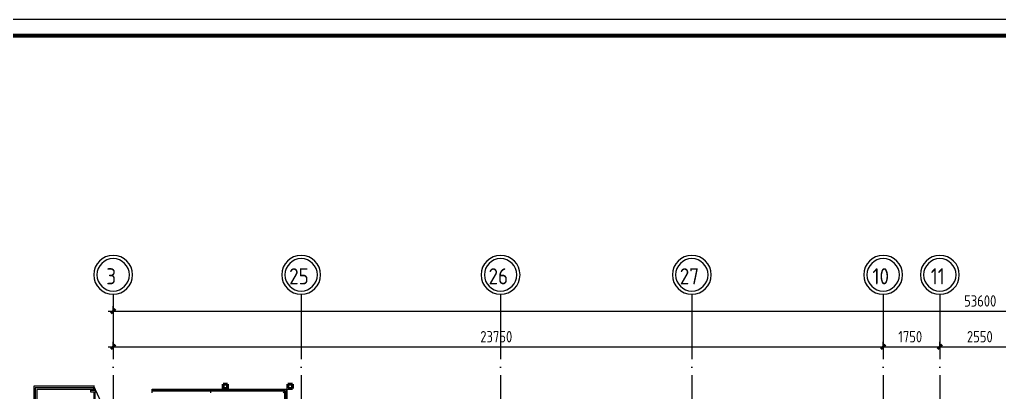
# Model space of a CAD drawing. Header units: millimetres. Extents: x -325553 to 627452, y -28539 to 738858.
# Drawn here: x -62145 to -31922, y 661885 to 673402 of the extents above; entities that cross this region are included whole.
import ezdxf

# ---------------------------------------------------------------- set-up
doc = ezdxf.new("R2010")
doc.units = ezdxf.units.MM
doc.linetypes.add('ADSK_Линия сетки', pattern=[25, 20, -2.5, 0, -2.5])
for name, color, linetype, lineweight in [('Лестницы', 252, 'Continuous', 9), ('Несущие колонны', 252, 'Continuous', 18), ('Ограждение', 252, 'Continuous', 9), ('Оси', 252, 'Continuous', 9), ('ОФ_рамка', 8, 'Continuous', 60), ('Размеры', 7, 'Continuous', 9), ('Стены наружные', 7, 'Continuous', 18)]:
    doc.layers.add(name, color=color, linetype=linetype, lineweight=lineweight)
doc.styles.add('GOST Common_2', font='', dxfattribs={"width": 0.9, "height": 250})
doc.styles.add('GOST Common_4', font='', dxfattribs={"height": 7})
doc.styles.get('GOST Common_2').set_extended_font_data('GOST type B')
doc.styles.get('GOST Common_4').set_extended_font_data('GOST 2.304 type A')

# ---------------------------------------------------------------- blocks, each defined once
blk = doc.blocks.new('1 этаж')
at = {"layer": 'Лестницы', "color": 251, "true_color": 0x636466}
for p, q in [((-60906, 29363), (-60906, 27736)), ((-59033, 29363), (-60906, 29363)), ((-58712, 28627), (-59056, 29363)), ((-59056, 29268), (-59056, 29248)), ((-59056, 29198), (-59056, 27828)), ((-59026, 29268), (-59026, 29248)), ((-59026, 29198), (-59026, 27828)), ((-57243, 29258), (-56956, 29258)), ((-56956, 29258), (-56656, 29258)), ((-56956, 29258), (-56956, 29213)), ((-56956, 29258), (-56956, 29213)), ((-56656, 29258), (-56356, 29258)), ((-56656, 29258), (-56656, 29213)), ((-56656, 29258), (-56656, 29213)), ((-56356, 29258), (-56056, 29258)), ((-56356, 29258), (-56356, 29213)), ((-56356, 29258), (-56356, 29213)), ((-56056, 29258), (-55756, 29258)), ((-56056, 29258), (-56056, 29213)), ((-56056, 29258), (-56056, 29213)), ((-55756, 29258), (-55456, 29258)), ((-55756, 29258), (-55756, 29213)), ((-55756, 29258), (-55756, 29213)), ((-53116, 29258), (-55456, 29258)), ((-55456, 29258), (-55456, 29213)), ((-55456, 29258), (-55456, 29213)), ((-53116, 27576), (-53116, 29258))]:
    blk.add_line(p, q, dxfattribs=at)
at = {"layer": 'Несущие колонны', "color": 251, "lineweight": 40, "true_color": 0x636466}
for p, q in [((-55066, 29293), (-55066, 29433)), ((-55066, 29433), (-54926, 29433)), ((-54926, 29433), (-55066, 29433)), ((-55066, 29433), (-55066, 29293)), ((-54926, 29433), (-54926, 29293)), ((-54926, 29293), (-54926, 29433)), ((-53066, 29293), (-53066, 29433)), ((-53066, 29433), (-52926, 29433)), ((-52926, 29433), (-53066, 29433)), ((-53066, 29433), (-53066, 29293)), ((-52926, 29433), (-52926, 29293)), ((-52926, 29293), (-52926, 29433)), ((-54926, 29293), (-55066, 29293)), ((-55066, 29293), (-54926, 29293)), ((-52926, 29293), (-53066, 29293)), ((-53066, 29293), (-52926, 29293))]:
    blk.add_line(p, q, dxfattribs=at)
at = {"layer": 'Ограждение', "color": 251, "true_color": 0x636466}
for p, q in [((-60861, 29318), (-60861, 27713)), ((-59056, 29318), (-60861, 29318)), ((-59056, 29268), (-59056, 29318)), ((-59035, 29318), (-59056, 29318)), ((-59012, 29268), (-59035, 29318)), ((-59012, 29268), (-59035, 29318)), ((-60811, 29268), (-60811, 27713)), ((-59056, 29268), (-60811, 29268)), ((-59156, 29248), (-59156, 29198)), ((-59156, 29248), (-59056, 29248)), ((-59156, 29198), (-59056, 29198)), ((-59012, 29268), (-59056, 29268)), ((-59056, 29248), (-59002, 29248)), ((-59056, 29198), (-58979, 29198)), ((-58979, 29198), (-59002, 29248)), ((-57256, 29163), (-57256, 29213)), ((-55456, 29213), (-57256, 29213)), ((-55456, 29213), (-55456, 29163)), ((-53161, 29213), (-55456, 29213)), ((-55456, 29191), (-55456, 29186)), ((-53161, 27558), (-53161, 29213))]:
    blk.add_line(p, q, dxfattribs=at)
blk.add_open_spline([(-53161, 29213), (-53161, 29213), (-53161, 29213), (-53163, 29211), (-53164, 29210), (-53166, 29208), (-53167, 29207), (-53168, 29206), (-53171, 29204), (-53173, 29201), (-53175, 29199), (-53176, 29198), (-53178, 29196), (-53179, 29195), (-53181, 29193), (-53183, 29192), (-53184, 29190), (-53186, 29188), (-53187, 29187), (-53189, 29185), (-53191, 29183), (-53192, 29182), (-53194, 29180), (-53195, 29179), (-53197, 29177), (-53198, 29176), (-53200, 29174), (-53201, 29173), (-53203, 29171), (-53205, 29169), (-53206, 29168), (-53208, 29167), (-53209, 29165), (-53210, 29164), (-53211, 29163), (-53211, 29163)], degree=3, knots=[0, 0, 0, 0, 0.083333, 0.125, 0.166667, 0.208333, 0.229167, 0.25, 0.291667, 0.333333, 0.354167, 0.375, 0.395833, 0.416667, 0.4375, 0.458333, 0.479167, 0.5, 0.520833, 0.541667, 0.5625, 0.583333, 0.604167, 0.625, 0.645833, 0.666667, 0.6875, 0.708333, 0.75, 0.770833, 0.791667, 0.833333, 0.875, 0.916667, 1, 1, 1, 1], dxfattribs=at)
at = {"layer": 'Оси', "color": 251, "linetype": 'ADSK_Линия сетки', "ltscale": 100, "true_color": 0x636466}
for p, q in [((-58456, 32207), (-58456, 10956)), ((-52656, 32207), (-52656, 10956)), ((-46506, 32207), (-46506, 10956)), ((-40606, 32207), (-40606, 10956)), ((-34706, 32207), (-34706, -33770)), ((-32956, 32207), (-32956, -33770))]:
    blk.add_line(p, q, dxfattribs=at)
at = {"layer": 'Оси', "color": 251, "lineweight": 20, "true_color": 0x636466}
for centre, radius, start, end in [((-58456, 32807), 600, 0, 180), ((-58456, 32807), 500, 0, 180), ((-52656, 32807), 600, 0, 180), ((-52656, 32807), 500, 0, 180), ((-46506, 32807), 600, 0, 180), ((-46506, 32807), 500, 0, 180), ((-40606, 32807), 600, 0, 180), ((-40606, 32807), 500, 0, 180), ((-34706, 32807), 600, 0, 180), ((-34706, 32807), 500, 0, 180), ((-32956, 32807), 600, 0, 180), ((-32956, 32807), 500, 0, 180), ((-58456, 32807), 600, 180, 0), ((-58456, 32807), 500, 180, 0), ((-52656, 32807), 600, 180, 0), ((-52656, 32807), 500, 180, 0), ((-46506, 32807), 600, 180, 0), ((-46506, 32807), 500, 180, 0), ((-40606, 32807), 600, 180, 0), ((-40606, 32807), 500, 180, 0), ((-34706, 32807), 600, 180, 0), ((-34706, 32807), 500, 180, 0), ((-32956, 32807), 600, 180, 0), ((-32956, 32807), 500, 180, 0)]:
    blk.add_arc(centre, radius, start, end, dxfattribs=at)
at = {"layer": 'Размеры', "color": 251, "lineweight": 20, "true_color": 0x636466}
for p, q in [((-58456, 31688), (-58456, 31838)), ((-58606, 31688), (-4706, 31688)), ((-58456, 31688), (-58456, 31638)), ((-58606, 30583), (-34706, 30583)), ((-58456, 30583), (-58456, 30733)), ((-58456, 30583), (-58456, 30533)), ((-34706, 30583), (-34706, 30733)), ((-34706, 30583), (-34706, 30733)), ((-34706, 30583), (-34706, 30533)), ((-34706, 30583), (-32956, 30583)), ((-34706, 30583), (-34706, 30533)), ((-32956, 30583), (-32956, 30733)), ((-32956, 30583), (-32956, 30733)), ((-32956, 30583), (-32956, 30533)), ((-32956, 30583), (-30406, 30583)), ((-32956, 30583), (-32956, 30533))]:
    blk.add_line(p, q, dxfattribs=at)
at = {"layer": 'Размеры', "color": 251, "lineweight": 40, "true_color": 0x636466}
for p, q in [((-58456, 31688), (-58385, 31758)), ((-58456, 31688), (-58527, 31617)), ((-58456, 30583), (-58527, 30513)), ((-58456, 30583), (-58385, 30654)), ((-34706, 30583), (-34777, 30513)), ((-34706, 30583), (-34777, 30513)), ((-34706, 30583), (-34635, 30654)), ((-34706, 30583), (-34635, 30654)), ((-32956, 30583), (-33027, 30513)), ((-32956, 30583), (-33027, 30513)), ((-32956, 30583), (-32885, 30654)), ((-32956, 30583), (-32885, 30654))]:
    blk.add_line(p, q, dxfattribs=at)
at = {"layer": 'Стены наружные', "color": 251, "true_color": 0x636466}
for p, q in [((-57256, 29213), (-57256, 29273)), ((-57256, 29273), (-53101, 29273)), ((-57243, 29273), (-57243, 29213)), ((-53116, 29258), (-57243, 29258)), ((-56956, 29258), (-56956, 29273)), ((-56656, 29258), (-56656, 29273)), ((-56356, 29258), (-56356, 29273)), ((-56056, 29258), (-56056, 29273)), ((-55756, 29258), (-55756, 29273)), ((-55456, 29273), (-55456, 29258)), ((-53116, 27576), (-53116, 29258)), ((-53101, 29273), (-53101, 27576))]:
    blk.add_line(p, q, dxfattribs=at)
at = {"layer": 'Оси', "color": 251, "true_color": 0x636466, "style": 'GOST Common_2', "width": 0.9}
for s, p in [('3', (-58667, 32512)), ('25', (-53028, 32512)), ('26', (-46878, 32512)), ('27', (-40978, 32512)), ('10', (-35033, 32512)), ('11', (-33238, 32512))]:
    blk.add_text(s, height=500, dxfattribs=at).set_placement(p)
at = {"layer": 'Размеры', "color": 251, "lineweight": 20, "true_color": 0x636466, "char_height": 350, "attachment_point": 1, "line_spacing_factor": 1.022761, "style": 'GOST Common_4'}
for s, insert, width in [('53600', (-32208, 32175), 1324.48), ('23750', (-47133, 31071), 1324.48), ('1750', (-34239, 31071), 980.83), ('2550', (-32122, 31071), 1059.58)]:
    blk.add_mtext(s, dxfattribs=dict(at, insert=insert, width=width))
blk = doc.blocks.new('А0')
at = {"layer": 'ОФ_рамка', "color": 0, "linetype": 'Continuous', "lineweight": 5, "ltscale": 100}
blk.add_lwpolyline([(341068, -309617), (222168, -309617)], dxfattribs=at)
at = {"layer": 'ОФ_рамка', "color": 0, "linetype": 'Continuous', "ltscale": 100}
blk.add_lwpolyline([(340568, -310117), (224168, -310117)], dxfattribs=at)

msp = doc.modelspace()

# ---------------------------------------------------------------- block references
msp.add_blockref('1 этаж', (-802.7, 632710.4))
at = {"layer": 'ОФ_рамка', "color": 0, "lineweight": -2}
msp.add_blockref('А0', (-310404.3, 983019), dxfattribs=at)

doc.saveas('drawing.dxf')
